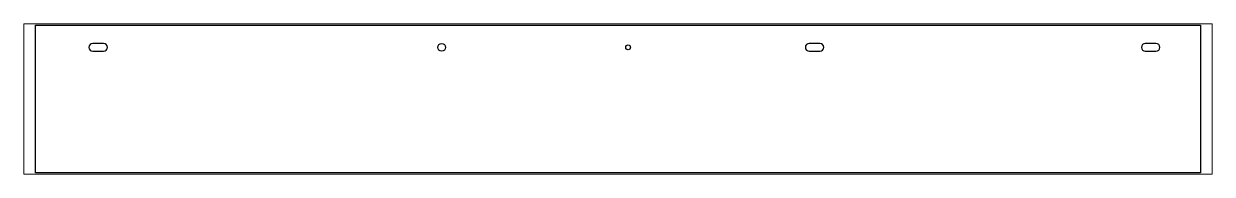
# Paper-space layout 'Layout1' of a CAD drawing. Header units: millimetres. Extents: x 0 to 257, y 81 to 114.
# The model-space entities are those that its viewports show. They can reach past a viewport. Long polylines and large blocks are cut down to what shows.
import ezdxf

# ---------------------------------------------------------------- set-up
doc = ezdxf.new("R2010")
doc.units = ezdxf.units.MM
doc.header["$LTSCALE"] = 25
doc.layers.add('3_Pezzi', color=7, linetype='Continuous')
doc.layers.add('5_Bulloni', color=7, linetype='Continuous')

# ---------------------------------------------------------------- blocks, each defined once
blk = doc.blocks.new('BL1553344787_00001')
at = {"layer": '5_Bulloni', "color": 4, "linetype": 'Continuous'}
for p, q in [((92.2, 75.3), (77.7, 75.3)), ((77.7, 64.8), (92.2, 64.8))]:
    blk.add_line(p, q, dxfattribs=at)
for centre, start, end in [((77.7, 70), 90, 270), ((92.2, 70), 270, 90)]:
    blk.add_arc(centre, 5.25, start, end, dxfattribs=at)
blk = doc.blocks.new('BL1553344787_00002')
at = {"layer": '5_Bulloni', "color": 4, "linetype": 'Continuous'}
for p, q in [((1062.2, 75.3), (1047.7, 75.3)), ((1047.7, 64.8), (1062.2, 64.8))]:
    blk.add_line(p, q, dxfattribs=at)
for centre, start, end in [((1047.7, 70), 90, 270), ((1062.2, 70), 270, 90)]:
    blk.add_arc(centre, 5.25, start, end, dxfattribs=at)
blk = doc.blocks.new('BL1553344787_00003')
at = {"layer": '5_Bulloni', "color": 2, "linetype": 'Continuous'}
blk.add_circle((550, 70), 5.25, dxfattribs=at)
blk = doc.blocks.new('BL1553344787_00004')
at = {"layer": '5_Bulloni', "color": 2, "linetype": 'Continuous'}
blk.add_circle((802.5, 70), 3.25, dxfattribs=at)
blk = doc.blocks.new('BL1553344787_00005')
at = {"layer": '5_Bulloni', "color": 4, "linetype": 'Continuous'}
for p, q in [((1517.2, 75.3), (1502.7, 75.3)), ((1502.7, 64.8), (1517.2, 64.8))]:
    blk.add_line(p, q, dxfattribs=at)
for centre, start, end in [((1502.7, 70), 90, 270), ((1517.2, 70), 270, 90)]:
    blk.add_arc(centre, 5.25, start, end, dxfattribs=at)
blk = doc.blocks.new('BL1553344787_00006')
at = {"layer": '3_Pezzi', "color": 3, "linetype": 'Continuous'}
for p, q in [((0, 100), (1577.6, 100)), ((0, -100), (0, 100)), ((1577.6, 100), (1577.6, -100)), ((1577.6, -100), (0, -100))]:
    blk.add_line(p, q, dxfattribs=at)

msp = doc.modelspace()

# ---------------------------------------------------------------- block references
at = {"layer": '3_Pezzi'}
msp.add_blockref('BL1553344787_00006', (0, 0), dxfattribs=at)
at = {"layer": '5_Bulloni'}
for name in ['BL1553344787_00001', 'BL1553344787_00003', 'BL1553344787_00004', 'BL1553344787_00002', 'BL1553344787_00005']:
    msp.add_blockref(name, (0, 0), dxfattribs=at)

psp = doc.layouts.get("Layout1")

# ---------------------------------------------------------------- viewports
at = {"layer": '0'}
psp.add_viewport(center=(128.5, 97.5), size=(257, 32.5814), view_center_point=(788.8, 0), view_height=204.0002, dxfattribs=at)

doc.saveas('drawing.dxf')
